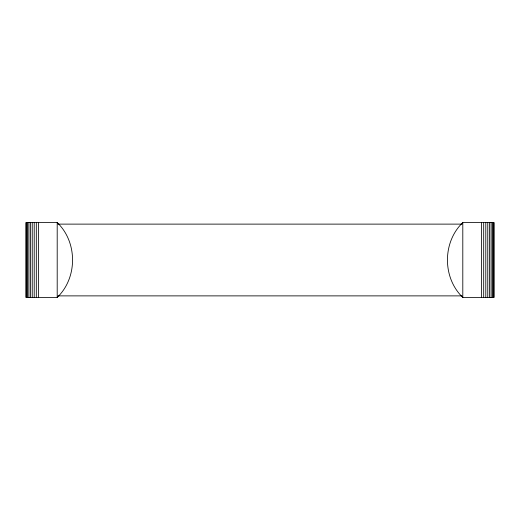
<?xml version="1.0" encoding="UTF-8"?>
<svg xmlns="http://www.w3.org/2000/svg" width="520" height="520" viewBox="0 0 520 520"><rect width="100%" height="100%" fill="white"/><g stroke="black" fill="none" stroke-linecap="round" stroke-linejoin="round"><path stroke-width="0.78" d="M57.2 297.44C77.668 277.894 77.668 242.106 57.2 222.56L26 222.56L26 297.44L57.2 297.44L57.2 222.56M462.8 222.56C442.332 242.106 442.332 277.894 462.8 297.44L494 297.44L494 222.56L462.8 222.56L462.8 297.44M58.013 224.12L461.988 224.12M58.013 295.88L461.988 295.88M493.812 222.56L493.812 297.44M493.246 222.56L493.246 297.44M492.329 222.56L492.329 297.44M491.082 222.56L491.082 297.44M489.541 222.56L489.541 297.44M487.76 222.56L487.76 297.44M485.791 222.56L485.791 297.44M483.685 222.56L483.685 297.44M481.52 222.56L481.52 297.44M38.48 222.56L38.48 297.44M36.316 222.56L36.316 297.44M34.21 222.56L34.21 297.44M32.24 222.56L32.24 297.44M30.459 222.56L30.459 297.44M28.919 222.56L28.919 297.44M27.671 222.56L27.671 297.44M26.754 222.56L26.754 297.44M26.189 222.56L26.189 297.44"/></g></svg>
